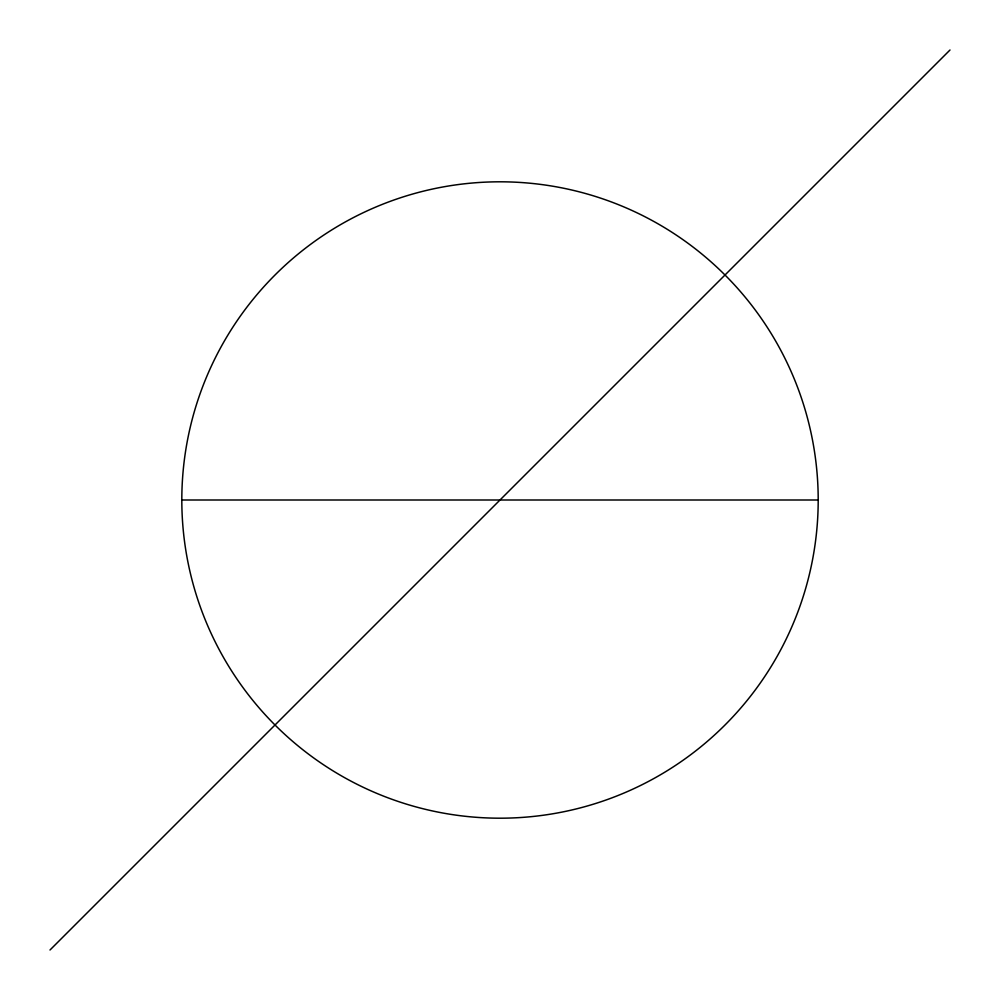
<?xml version="1.0" encoding="UTF-8"?>
<svg xmlns="http://www.w3.org/2000/svg" width="1000" height="1000" viewBox="0 0 1000 1000"><rect width="100%" height="100%" fill="white"/><g stroke="black" fill="none" stroke-linecap="round" stroke-linejoin="round"><path stroke-width="1.5" d="M50 950L950 50M181.8 500L818.2 500A318.2 318.2 0 0 1 340.9 775.562A318.2 318.2 0 0 1 340.9 224.438A318.2 318.2 0 0 1 818.2 500"/></g></svg>
